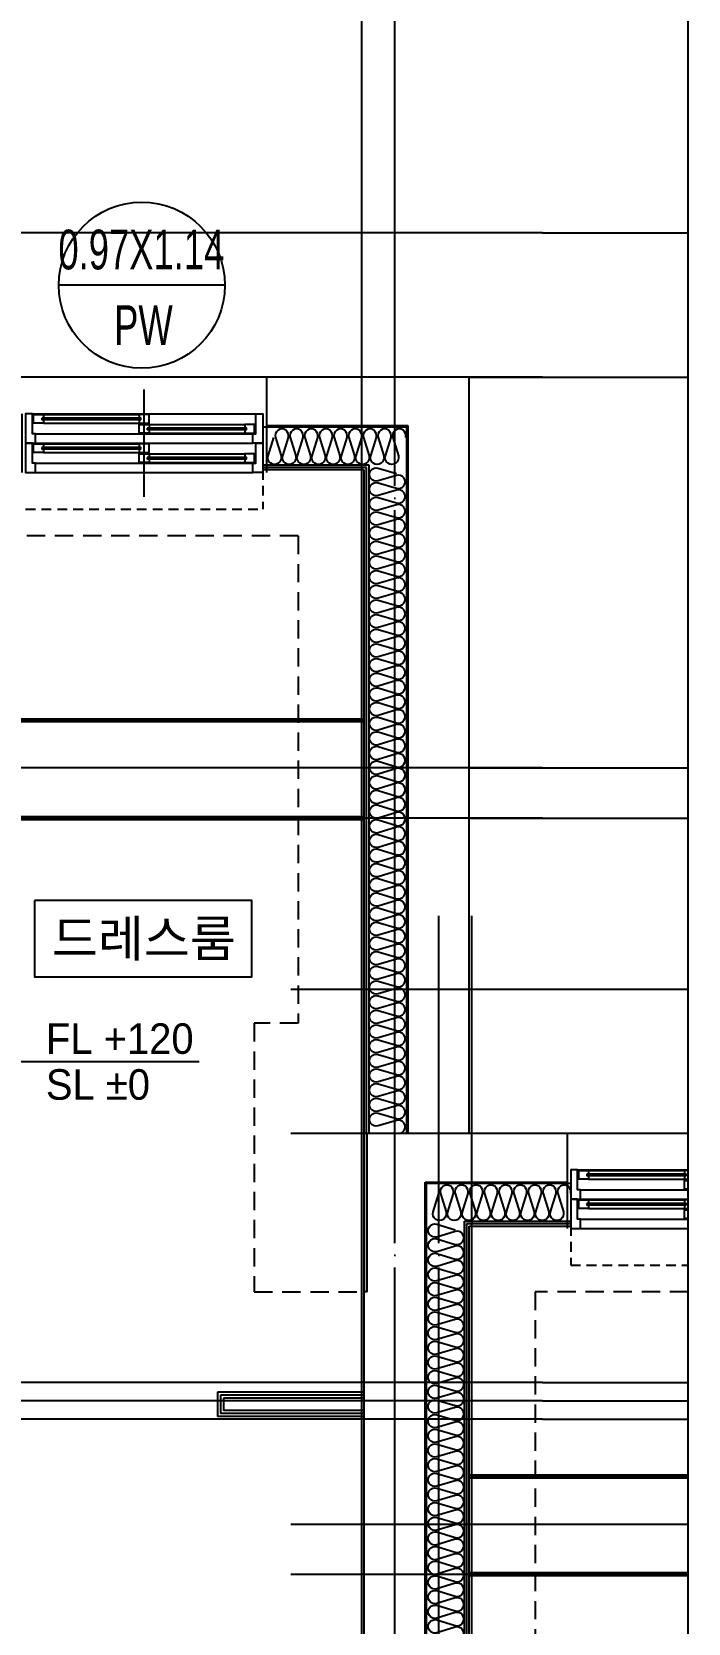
# Model space of a CAD drawing. Header units: millimetres. Extents: x -24416 to 92204, y -190080 to 23760.
# Drawn here: x 81835 to 84520, y -117762 to -111247 of the extents above; entities that cross this region are included whole.
import ezdxf
from ezdxf.enums import TextEntityAlignment as Align
from ezdxf.xclip import XClip

# ---------------------------------------------------------------- set-up
doc = ezdxf.new("R2010")
doc.units = ezdxf.units.MM
doc.header["$LTSCALE"] = 50
doc.header["$XCLIPFRAME"] = 0
for name, pattern in [('AUDIT_D_220706163347-0', [0]), ('CEN', [62, 60, -1, 0, -1]), ('H', [1.3, 0.8, -0.5]), ('HID', [2.3, 1.5, -0.8]), ('HIDDEN', [9.525, 6.35, -3.175]), ('U-121B(확장)1$0$H', [1.3, 0.8, -0.5])]:
    doc.linetypes.add(name, pattern=pattern)
doc.layers.get('defpoints').update_dxf_attribs({"color": 139})
for name, color, linetype in [('A-레벨', 7, 'AUDIT_D_220706163347-0'), ('A-창호부호', 4, 'Continuous'), ('CEN_CON', 1, 'CEN'), ('CEN_WALL', 12, 'CEN'), ('CONC', 2, 'Continuous'), ('dan1', 7, 'HID'), ('ELE3_CON', 7, 'Continuous'), ('INS', 8, 'Continuous'), ('U-121B(확장)1$0$커튼박스', 6, 'Continuous'), ('WAL_DRY', 7, 'Continuous'), ('WIN', 4, 'Continuous'), ('실명', 3, 'AUDIT_D_220706163347-0'), ('실명박스', 7, 'AUDIT_D_220706163347-0'), ('커튼박스', 6, 'Continuous'), ('확장', 8, 'HIDDEN')]:
    doc.layers.add(name, color=color, linetype=linetype)
for name, color, linetype, plot in [('AA-XXXX-MC', 153, 'AUDIT_D_220706163347-0', False), ('Defpoint', 135, 'Continuous', False), ('MC', 135, 'Continuous', False)]:
    doc.layers.add(name, color=color, linetype=linetype, plot=plot)
doc.styles.add('HAUD01', font='Dotum.ttf')

# ---------------------------------------------------------------- blocks, each defined once
blk = doc.blocks.new('WIN_이중창_1000')
at = {"layer": 'Defpoint'}
for p, q in [((-15, 240), (-15, 0)), ((985, 240), (985, 0))]:
    blk.add_line(p, q, dxfattribs=at)
at = {"layer": 'WIN'}
blk.add_line((485, -100), (485, 340), dxfattribs=at)
at = {"layer": 'WIN', "color": 8}
for p, q in [((942, 240), (28, 240)), ((465, 196), (73, 196)), ((897, 237), (505, 237)), ((897, 202), (505, 202)), ((930, 158), (40, 158)), ((465, 161), (73, 161)), ((930, 120), (40, 120)), ((465, 76), (73, 76)), ((897, 117), (505, 117)), ((897, 82), (505, 82)), ((930, 38), (40, 38)), ((930, 0), (40, 0)), ((465, 41), (73, 41))]:
    blk.add_line(p, q, dxfattribs=at)
at = {"layer": 'WIN'}
for points in [[(40, 158), (28, 158), (28, 240), (0, 240), (0, 120), (40, 120), (40, 158)], [(73, 175.5), (73, 161), (33, 161), (33, 196), (73, 196), (73, 181.5)], [(505, 216.5), (505, 202), (465, 202), (465, 237), (505, 237), (505, 222.5)], [(465, 175.5), (465, 161), (505, 161), (505, 196), (465, 196), (465, 181.5)], [(904, 222.5), (904, 216.5), (498, 216.5), (498, 222.5), (904, 222.5)], [(897, 216.5), (897, 202), (937, 202), (937, 237), (897, 237), (897, 222.5)], [(930, 158), (942, 158), (942, 240), (970, 240), (970, 120), (930, 120), (930, 158)], [(472, 181.5), (472, 175.5), (66, 175.5), (66, 181.5), (472, 181.5)], [(40, 38), (28, 38), (28, 120), (0, 120), (0, 0), (40, 0), (40, 38)], [(73, 55.5), (73, 41), (33, 41), (33, 76), (73, 76), (73, 61.5)], [(505, 96.5), (505, 82), (465, 82), (465, 117), (505, 117), (505, 102.5)], [(465, 55.5), (465, 41), (505, 41), (505, 76), (465, 76), (465, 61.5)], [(904, 102.5), (904, 96.5), (498, 96.5), (498, 102.5), (904, 102.5)], [(897, 96.5), (897, 82), (937, 82), (937, 117), (897, 117), (897, 102.5)], [(930, 38), (942, 38), (942, 120), (970, 120), (970, 0), (930, 0), (930, 38)], [(472, 61.5), (472, 55.5), (66, 55.5), (66, 61.5), (472, 61.5)]]:
    blk.add_lwpolyline(points, dxfattribs=at)
blk = doc.blocks.new('insul1')
blk.add_lwpolyline([(0, 0.25, 1.344031), (0.35, 0.25), (0.2, 0.75, -1.344031), (0.55, 0.75), (0.4, 0.25)], format="xyb")
blk = doc.blocks.new('U-121A(확장)1', base_point=(300293.2, -148733.3))
at = {"layer": 'CEN_CON'}
for p, q in [((328658.2, -149033.3), (328658.2, -138398.3)), ((329263.2, -138698.3), (319423.2, -138698.3)), ((329263.2, -139288.3), (325923.9, -139288.3))]:
    blk.add_line(p, q, dxfattribs=at)
at = {"layer": 'CEN_WALL'}
for p, q in [((329263.2, -140888.3), (326493.2, -140888.3)), ((329263.2, -143478.3), (324603.2, -143478.3))]:
    blk.add_line(p, q, dxfattribs=at)
at = {"layer": 'CONC'}
for p, q in [((328963.2, -139288.3), (328133.2, -139288.3)), ((328133.2, -139288.3), (328133.2, -139488.3)), ((328963.2, -142383.3), (328963.2, -139288.3)), ((328713.2, -139488.3), (328133.2, -139488.3)), ((328713.2, -142383.3), (328713.2, -139488.3)), ((328546.2, -143033.3), (328546.2, -142383.3)), ((328546.2, -143033.3), (328533.2, -143033.3))]:
    blk.add_line(p, q, dxfattribs=at)
at = {"layer": 'dan1'}
blk.add_line((328263.2, -139938.3), (327043.2, -139938.3), dxfattribs=at)
blk.add_lwpolyline([(328263.2, -139938.3), (328263.2, -141933.3), (328083.2, -141933.3), (328083.2, -143033.3), (328533.2, -143033.3)], dxfattribs=at)
at = {"layer": 'ELE3_CON'}
blk.add_line((328133.2, -139288.3), (327133.2, -139288.3), dxfattribs=at)
at = {"layer": 'INS'}
for p, q in [((328708.2, -139493.3), (328118.2, -139493.3)), ((328708.2, -142383.3), (328708.2, -139493.3)), ((328553.2, -139648.3), (328118.2, -139648.3)), ((328553.2, -142383.3), (328553.2, -139648.3)), ((328533.2, -142383.3), (328533.2, -143033.3)), ((328546.2, -142383.3), (328533.2, -142383.3))]:
    blk.add_line(p, q, dxfattribs=at)
at = {"layer": 'MC'}
for p, q in [((328523.2, -149033.3), (328523.2, -138398.3)), ((329263.2, -141093.3), (326493.2, -141093.3)), ((329263.2, -143403.3), (324603.2, -143403.3)), ((329263.2, -143553.3), (324603.2, -143553.3))]:
    blk.add_line(p, q, dxfattribs=at)
at = {"layer": 'WAL_DRY'}
for p, q in [((328543.2, -139658.3), (328118.2, -139658.3)), ((328543.2, -142383.3), (328543.2, -139658.3)), ((328533.2, -139668.3), (328118.2, -139668.3)), ((328533.2, -142383.3), (328533.2, -139668.3)), ((328533.2, -143443.3), (327933.2, -143443.3)), ((327933.2, -143443.3), (327933.2, -143543.3)), ((328533.2, -143455.8), (327945.7, -143455.8)), ((327945.7, -143455.8), (327945.7, -143530.8)), ((328533.2, -143468.3), (327958.2, -143468.3)), ((327958.2, -143468.3), (327958.2, -143518.3)), ((328533.2, -143543.3), (327933.2, -143543.3)), ((328533.2, -143530.8), (327945.7, -143530.8)), ((328533.2, -143518.3), (327958.2, -143518.3))]:
    blk.add_line(p, q, dxfattribs=at)
at = {"layer": '커튼박스', "linetype": 'H'}
for p in [(328118.2, -139668.3), (327148.2, -139828.3)]:
    blk.add_line(p, (328118.2, -139828.3), dxfattribs=at)
at = {"layer": '확장', "ltscale": 0.5, "const_width": 20, "flags": 128}
for points in [[(328533.2, -140693.3), (326733.2, -140693.3)], [(328533.2, -141093.3), (326733.2, -141093.3)]]:
    blk.add_lwpolyline(points, dxfattribs=at)
at = {"layer": 'INS', "row_count": 1}
for p, xscale, yscale, zscale, rotation, column_count, row_spacing, column_spacing in [((328703.2, -139498.3), 150, 150, 150, 180, 9, -3.155443620884047e-30, 60), ((328703.2, -142383.3), 150.0000000000002, 150.0000000000002, 150.0000000000002, 90, 45, -4.733165431326071e-30, 60.00000000000009)]:
    blk.add_blockref('insul1', p, dxfattribs=dict(at, xscale=xscale, yscale=yscale, zscale=zscale, rotation=rotation, column_count=column_count, row_spacing=row_spacing, column_spacing=column_spacing))
at = {"layer": 'WIN', "xscale": -1}
blk.add_blockref('WIN_이중창_1000', (328118.2, -139678.3), dxfattribs=at)
blk = doc.blocks.new('U-121B(확장)1', base_point=(292391.8, -178477.8))
at = {"layer": 'CEN_CON'}
for p, q in [((292696.8, -178777.8), (292696.8, -168142.8)), ((292091.8, -168442.8), (302006.8, -168442.8)), ((292091.8, -169032.8), (295431.1, -169032.8))]:
    blk.add_line(p, q, dxfattribs=at)
at = {"layer": 'CEN_WALL'}
blk.add_line((292091.8, -170632.8), (294861.8, -170632.8), dxfattribs=at)
at = {"layer": 'CONC'}
for p, q in [((292391.8, -178477.8), (292391.8, -169032.8)), ((292391.8, -169032.8), (293221.8, -169032.8)), ((293221.8, -169032.8), (293221.8, -169232.8)), ((292641.8, -176787.8), (292641.8, -169232.8)), ((292641.8, -169232.8), (293221.8, -169232.8))]:
    blk.add_line(p, q, dxfattribs=at)
at = {"layer": 'dan1'}
blk.add_lwpolyline([(296441.8, -171097.8), (294311.8, -171097.8), (294311.8, -169682.8), (293091.8, -169682.8), (293091.8, -176337.8), (296441.8, -176337.8)], dxfattribs=at)
at = {"layer": 'ELE3_CON'}
blk.add_line((293221.8, -169032.8), (294221.8, -169032.8), dxfattribs=at)
at = {"layer": 'INS'}
for p, q in [((292646.8, -176782.8), (292646.8, -169237.8)), ((292646.8, -169237.8), (293236.8, -169237.8)), ((292801.8, -176627.8), (292801.8, -169392.8)), ((292801.8, -169392.8), (293236.8, -169392.8))]:
    blk.add_line(p, q, dxfattribs=at)
at = {"layer": 'MC'}
for p, q in [((292831.8, -178777.8), (292831.8, -168142.8)), ((292091.8, -170837.8), (294861.8, -170837.8))]:
    blk.add_line(p, q, dxfattribs=at)
at = {"layer": 'U-121B(확장)1$0$커튼박스', "linetype": 'U-121B(확장)1$0$H'}
blk.add_lwpolyline([(293236.8, -169412.8), (293236.8, -169572.8), (294206.8, -169572.8), (294206.8, -169412.8)], dxfattribs=at)
at = {"layer": 'WAL_DRY'}
for p, q in [((292811.8, -176617.8), (292811.8, -169402.8)), ((292811.8, -169402.8), (293236.8, -169402.8)), ((292821.8, -176607.8), (292821.8, -169412.8)), ((292821.8, -169412.8), (293236.8, -169412.8))]:
    blk.add_line(p, q, dxfattribs=at)
at = {"layer": '확장', "ltscale": 0.5, "const_width": 20, "flags": 128}
for points in [[(292821.8, -170437.8), (294621.8, -170437.8)], [(292821.8, -170837.8), (294621.8, -170837.8)]]:
    blk.add_lwpolyline(points, dxfattribs=at)
at = {"layer": 'INS', "xscale": 150, "yscale": 150, "zscale": 150, "row_count": 1, "row_spacing": 0, "column_spacing": 60}
for p, rotation, column_count in [((293236.8, -169242.8), 180, 9), ((292801.8, -176627.8), 90, 120)]:
    blk.add_blockref('insul1', p, dxfattribs=dict(at, rotation=rotation, column_count=column_count))
at = {"layer": 'WIN', "xscale": -1}
blk.add_blockref('WIN_이중창_1000', (294206.8, -169422.8), dxfattribs=at)
blk = doc.blocks.new('A$C4D377245')
at = {"layer": 'A-창호부호'}
blk.add_line((675.4, 345), (14.6, 345), dxfattribs=at)
blk.add_circle((345, 345), 330.4, dxfattribs=at)
blk = doc.blocks.new('A$Cb33ca4a3')
at = {"layer": 'A-레벨'}
blk.add_line((82519.5, -139223.2), (81682.4, -139223.2), dxfattribs=at)
at = {"layer": 'A-레벨', "color": 4, "style": 'HAUD01'}
for s, p in [('FL +120', (81892.4, -139191.2)), ('SL %%P0', (81892.4, -139378.9))]:
    blk.add_text(s, height=125, dxfattribs=at).set_placement(p)

msp = doc.modelspace()

# ---------------------------------------------------------------- linework, layer by layer
at = {"layer": 'AA-XXXX-MC'}
for p, q in [((83184.5, -111770.9), (83184.5, -109030.9)), ((83624.5, -114465.9), (84520.1, -114465.9)), ((83924.5, -116775.9), (84520.1, -116775.9)), ((83924.5, -116925.9), (84520.1, -116925.9))]:
    msp.add_line(p, q, dxfattribs=at)
at = {"layer": 'CEN_CON'}
for p, q in [((83319.5, -111770.9), (83319.5, -109030.9)), ((83924.5, -112070.9), (84520.1, -112070.9)), ((83624.5, -112660.9), (84520.1, -112660.9)), ((83624.5, -114260.9), (84520.1, -114260.9)), ((83924.5, -116850.9), (84520.1, -116850.9))]:
    msp.add_line(p, q, dxfattribs=at)
at = {"layer": 'defpoints'}
msp.add_lwpolyline([(84520.1, -109030.9), (54654.5, -109030.9), (54654.5, -122405.9), (84520.1, -122405.9)], close=True, dxfattribs=at)
at = {"layer": '실명박스'}
msp.add_lwpolyline([(81845.4, -114803.4), (81845.4, -115115.9), (82734.4, -115115.9), (82734.4, -114803.4)], close=True, dxfattribs=at)

# ---------------------------------------------------------------- block references
ref = msp.add_blockref('U-121B(확장)1', (83194.5, -125200.9))
XClip(ref).set_block_clipping_path([(263851.77152699, -175682.7726251347), (293717.3338747716, -162307.7726251347)])
ref = msp.add_blockref('U-121A(확장)1', (54954.5, -122105.9))
XClip(ref).set_block_clipping_path([(299993.2395842669, -149033.311332551), (329858.8019320485, -135658.3113325509)])
at = {"layer": 'A-창호부호'}
msp.add_blockref('A$Cb33ca4a3', (0, 23760), dxfattribs=at)
at = {"layer": 'A-창호부호', "xscale": 1.028985507291509, "yscale": 1.028985507291509, "zscale": 1.028985507291509}
msp.add_blockref('A$C4D377245', (81930, -112639.5), dxfattribs=at)

# ---------------------------------------------------------------- texts
at = {"layer": 'A-창호부호', "color": 6, "style": 'HAUD01', "width": 0.7}
for s, p in [('0.97X1.14', (82283, -112138.5)), ('PW', (82291.6, -112448.1))]:
    msp.add_text(s, height=162.5, dxfattribs=at).set_placement(p, align=Align.MIDDLE)
at = {"layer": '실명', "style": 'HAUD01'}
msp.add_text('드레스룸', height=150, dxfattribs=at).set_placement((82293.4, -114957.4), align=Align.MIDDLE)

doc.saveas('drawing.dxf')
